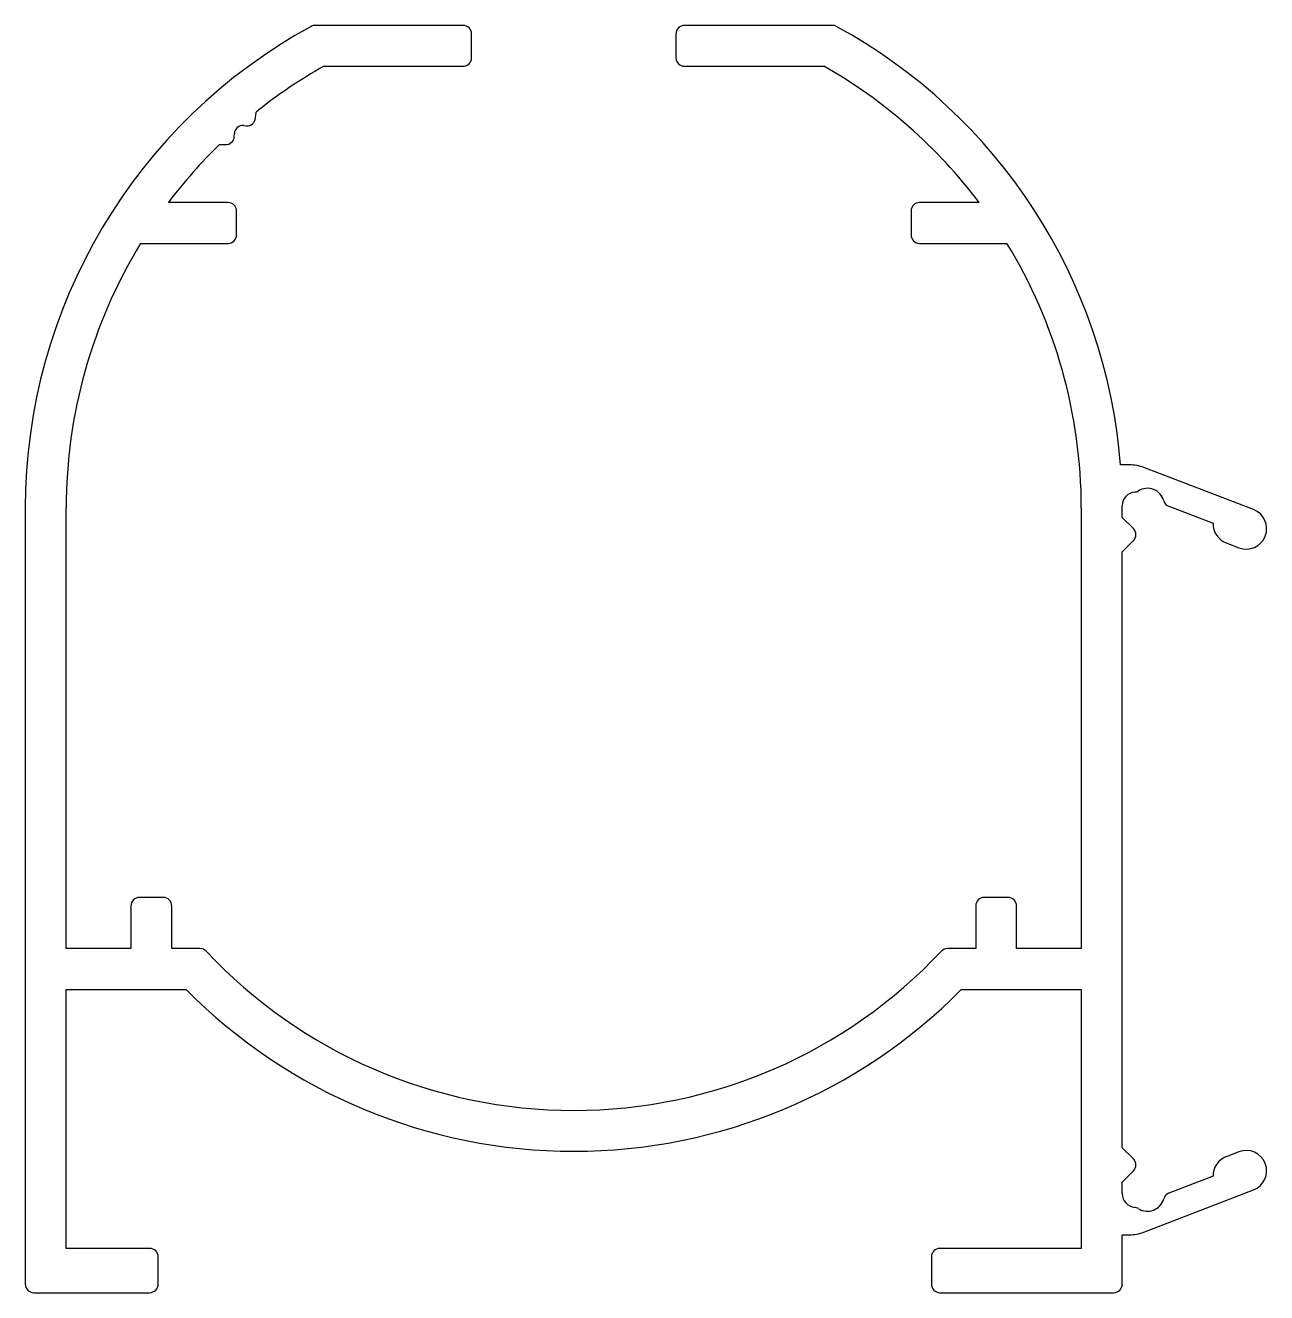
# Model space of a CAD drawing. Extents: x 1489.1 to 1525.5, y 524.9 to 562.1.
import ezdxf

# ---------------------------------------------------------------- set-up
doc = ezdxf.new("R2010")
doc.units = 0
doc.layers.get('0').update_dxf_attribs({"linetype": 'CONTINUOUS'})

msp = doc.modelspace()

# ---------------------------------------------------------------- linework, layer by layer
for p, q in [((1501.943, 562.099), (1497.606, 562.099)), ((1512.781, 562.099), (1508.443, 562.099)), ((1502.193, 561.149), (1502.193, 561.849)), ((1508.193, 561.849), (1508.193, 561.149)), ((1497.852, 560.899), (1501.943, 560.899)), ((1508.443, 560.899), (1512.535, 560.899)), ((1495.853, 559.38), (1495.868, 559.554)), ((1495.503, 559.16), (1495.581, 559.153)), ((1495.228, 558.841), (1495.231, 558.92)), ((1494.795, 558.605), (1494.97, 558.599)), ((1495.043, 556.899), (1493.293, 556.899)), ((1517.094, 556.899), (1515.343, 556.899)), ((1495.293, 555.949), (1495.293, 556.649)), ((1515.093, 556.649), (1515.093, 555.949)), ((1492.477, 555.699), (1495.043, 555.699)), ((1515.343, 555.699), (1517.91, 555.699)), ((1521.501, 549.199), (1521.244, 549.199)), ((1525.148, 547.885), (1521.931, 549.12)), ((1521.293, 547.653), (1521.293, 547.993)), ((1522.664, 547.981), (1523.96, 547.484)), ((1489.093, 547.933), (1489.093, 525.149)), ((1490.293, 534.999), (1490.293, 547.933)), ((1520.093, 547.933), (1520.093, 534.999)), ((1521.62, 547.326), (1521.293, 547.653)), ((1521.293, 546.646), (1521.62, 546.973)), ((1524.345, 546.908), (1524.718, 546.764)), ((1521.293, 529.153), (1521.293, 546.646)), ((1493.143, 536.499), (1492.443, 536.499)), ((1517.943, 536.499), (1517.243, 536.499)), ((1492.193, 536.249), (1492.193, 534.999)), ((1493.393, 534.999), (1493.393, 536.249)), ((1516.993, 536.249), (1516.993, 534.999)), ((1518.193, 534.999), (1518.193, 536.249)), ((1492.193, 534.999), (1490.293, 534.999)), ((1494.22, 534.999), (1493.393, 534.999)), ((1516.993, 534.999), (1516.167, 534.999)), ((1520.093, 534.999), (1518.193, 534.999)), ((1490.293, 526.199), (1490.293, 533.799)), ((1490.293, 533.799), (1493.816, 533.799)), ((1516.571, 533.799), (1520.093, 533.799)), ((1520.093, 533.799), (1520.093, 526.199)), ((1521.62, 528.826), (1521.293, 529.153)), ((1524.718, 529.035), (1524.345, 528.891)), ((1521.293, 528.146), (1521.62, 528.473)), ((1523.96, 528.315), (1522.664, 527.817)), ((1521.293, 527.806), (1521.293, 528.146)), ((1521.931, 526.679), (1525.148, 527.914)), ((1521.293, 526.599), (1521.501, 526.599)), ((1521.293, 525.149), (1521.293, 526.599)), ((1492.743, 526.199), (1490.293, 526.199)), ((1520.093, 526.199), (1515.943, 526.199)), ((1492.993, 525.149), (1492.993, 525.949)), ((1515.693, 525.949), (1515.693, 525.149)), ((1489.343, 524.899), (1492.743, 524.899)), ((1515.943, 524.899), (1521.043, 524.899))]:
    msp.add_line(p, q)
for centre, radius, start, end in [((1497.606, 561.849), 0.25, 90, 118.6), ((1501.943, 561.849), 0.25, 0, 90), ((1508.443, 561.849), 0.25, 90, 180), ((1512.781, 561.849), 0.25, 61.4, 90), ((1505.193, 547.933), 16.1, 118.6, 180), ((1505.193, 547.933), 16.1, 4.5101, 61.4), ((1501.943, 561.149), 0.25, 270, 0), ((1508.443, 561.149), 0.25, 180, 270), ((1505.193, 547.933), 14.9, 119.5177, 128.7456), ((1505.193, 547.933), 14.9, 36.9951, 60.4823), ((1495.481, 558.911), 0.25, 84.9013, 178.1013), ((1495.604, 559.402), 0.25, 264.9013, 354.9013), ((1494.978, 558.849), 0.25, 268.1013, 358.1013), ((1505.193, 547.933), 14.9, 134.257, 143.0049), ((1495.043, 556.649), 0.25, 360, 90), ((1515.343, 556.649), 0.25, 90, 180), ((1495.043, 555.949), 0.25, 270, 360), ((1515.343, 555.949), 0.25, 180, 270), ((1505.193, 547.933), 14.9, 148.5865, 180), ((1505.193, 547.933), 14.9, 360, 31.4135), ((1521.501, 547.999), 1.2, 69, 90), ((1521.7, 547.993), 0.406, 95.6331, 180), ((1521.635, 548.646), 0.25, 275.6331, 301.9339), ((1522.032, 548.01), 0.5, 15.8699, 121.9339), ((1522.753, 548.215), 0.25, 195.8699, 249), ((1524.933, 547.324), 0.6, 249, 69), ((1521.443, 547.149), 0.25, 315, 45), ((1524.56, 547.468), 0.6, 178.4712, 249), ((1492.443, 536.249), 0.25, 90, 180), ((1493.143, 536.249), 0.25, 0, 90), ((1517.243, 536.249), 0.25, 90, 180), ((1517.943, 536.249), 0.25, 360, 90), ((1494.22, 534.749), 0.25, 43.1873, 90), ((1516.167, 534.749), 0.25, 90, 136.8127), ((1505.193, 545.049), 14.8, 223.1873, 316.8127), ((1505.193, 545.049), 16, 224.6783, 315.3217), ((1524.933, 528.474), 0.6, 291, 111), ((1521.443, 528.649), 0.25, 315, 45), ((1524.56, 528.331), 0.6, 111, 181.5288), ((1521.7, 527.806), 0.406, 180, 264.3669), ((1522.032, 527.789), 0.5, 238.0661, 344.1301), ((1522.753, 527.584), 0.25, 111, 164.1301), ((1521.635, 527.153), 0.25, 58.0661, 84.3669), ((1521.501, 527.799), 1.2, 270, 291), ((1492.743, 525.949), 0.25, 0, 90), ((1515.943, 525.949), 0.25, 90, 180), ((1489.343, 525.149), 0.25, 180, 270), ((1492.743, 525.149), 0.25, 270, 360), ((1515.943, 525.149), 0.25, 180, 270), ((1521.043, 525.149), 0.25, 270, 0)]:
    msp.add_arc(centre, radius, start, end)

doc.saveas('drawing.dxf')
